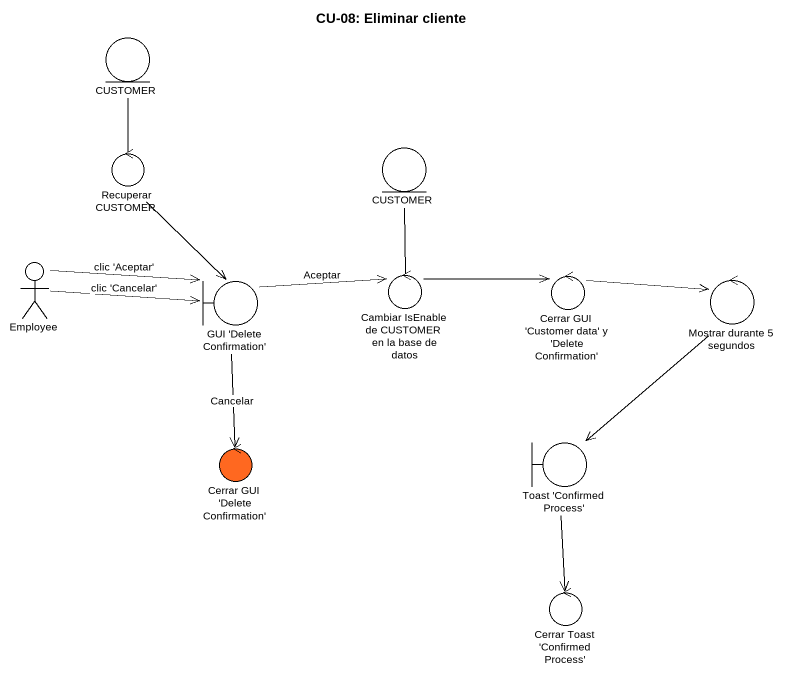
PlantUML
@startuml
title CU-08: Eliminar cliente
entity CUSTOMER
control "Recuperar CUSTOMER" as Recuperar_CUSTOMER
entity "CUSTOMER" as CUSTOMER_2
actor Employee
boundary "GUI 'Delete Confirmation'" as GUI_Delete_Confirmation
control "Cambiar IsEnable de CUSTOMER en la base de datos" as Cambiar_IsEnable_de
control "Cerrar GUI 'Customer data' y 'Delete Confirmation'" as Cerrar_GUI_Customer_data_y
control "Mostrar durante 5 segundos" as Mostrar_durante_5_segundos
boundary "Toast 'Confirmed Process'" as Toast_Confirmed_Process
control "Cerrar GUI 'Delete Confirmation'" as Cerrar_GUI_Delete #FF6820
control "Cerrar Toast 'Confirmed Process'" as Cerrar_Toast_Confirmed
CUSTOMER -- Recuperar_CUSTOMER
Recuperar_CUSTOMER --> GUI_Delete_Confirmation
CUSTOMER_2 -- Cambiar_IsEnable_de
Employee -right-> GUI_Delete_Confirmation : clic 'Cancelar'
Employee -right-> GUI_Delete_Confirmation : clic 'Aceptar'
GUI_Delete_Confirmation -right-> Cambiar_IsEnable_de : Aceptar
GUI_Delete_Confirmation --> Cerrar_GUI_Delete : Cancelar
Cambiar_IsEnable_de -right-> Cerrar_GUI_Customer_data_y
Cerrar_GUI_Customer_data_y -right-> Mostrar_durante_5_segundos
Mostrar_durante_5_segundos --> Toast_Confirmed_Process
Toast_Confirmed_Process --> Cerrar_Toast_Confirmed
@enduml
